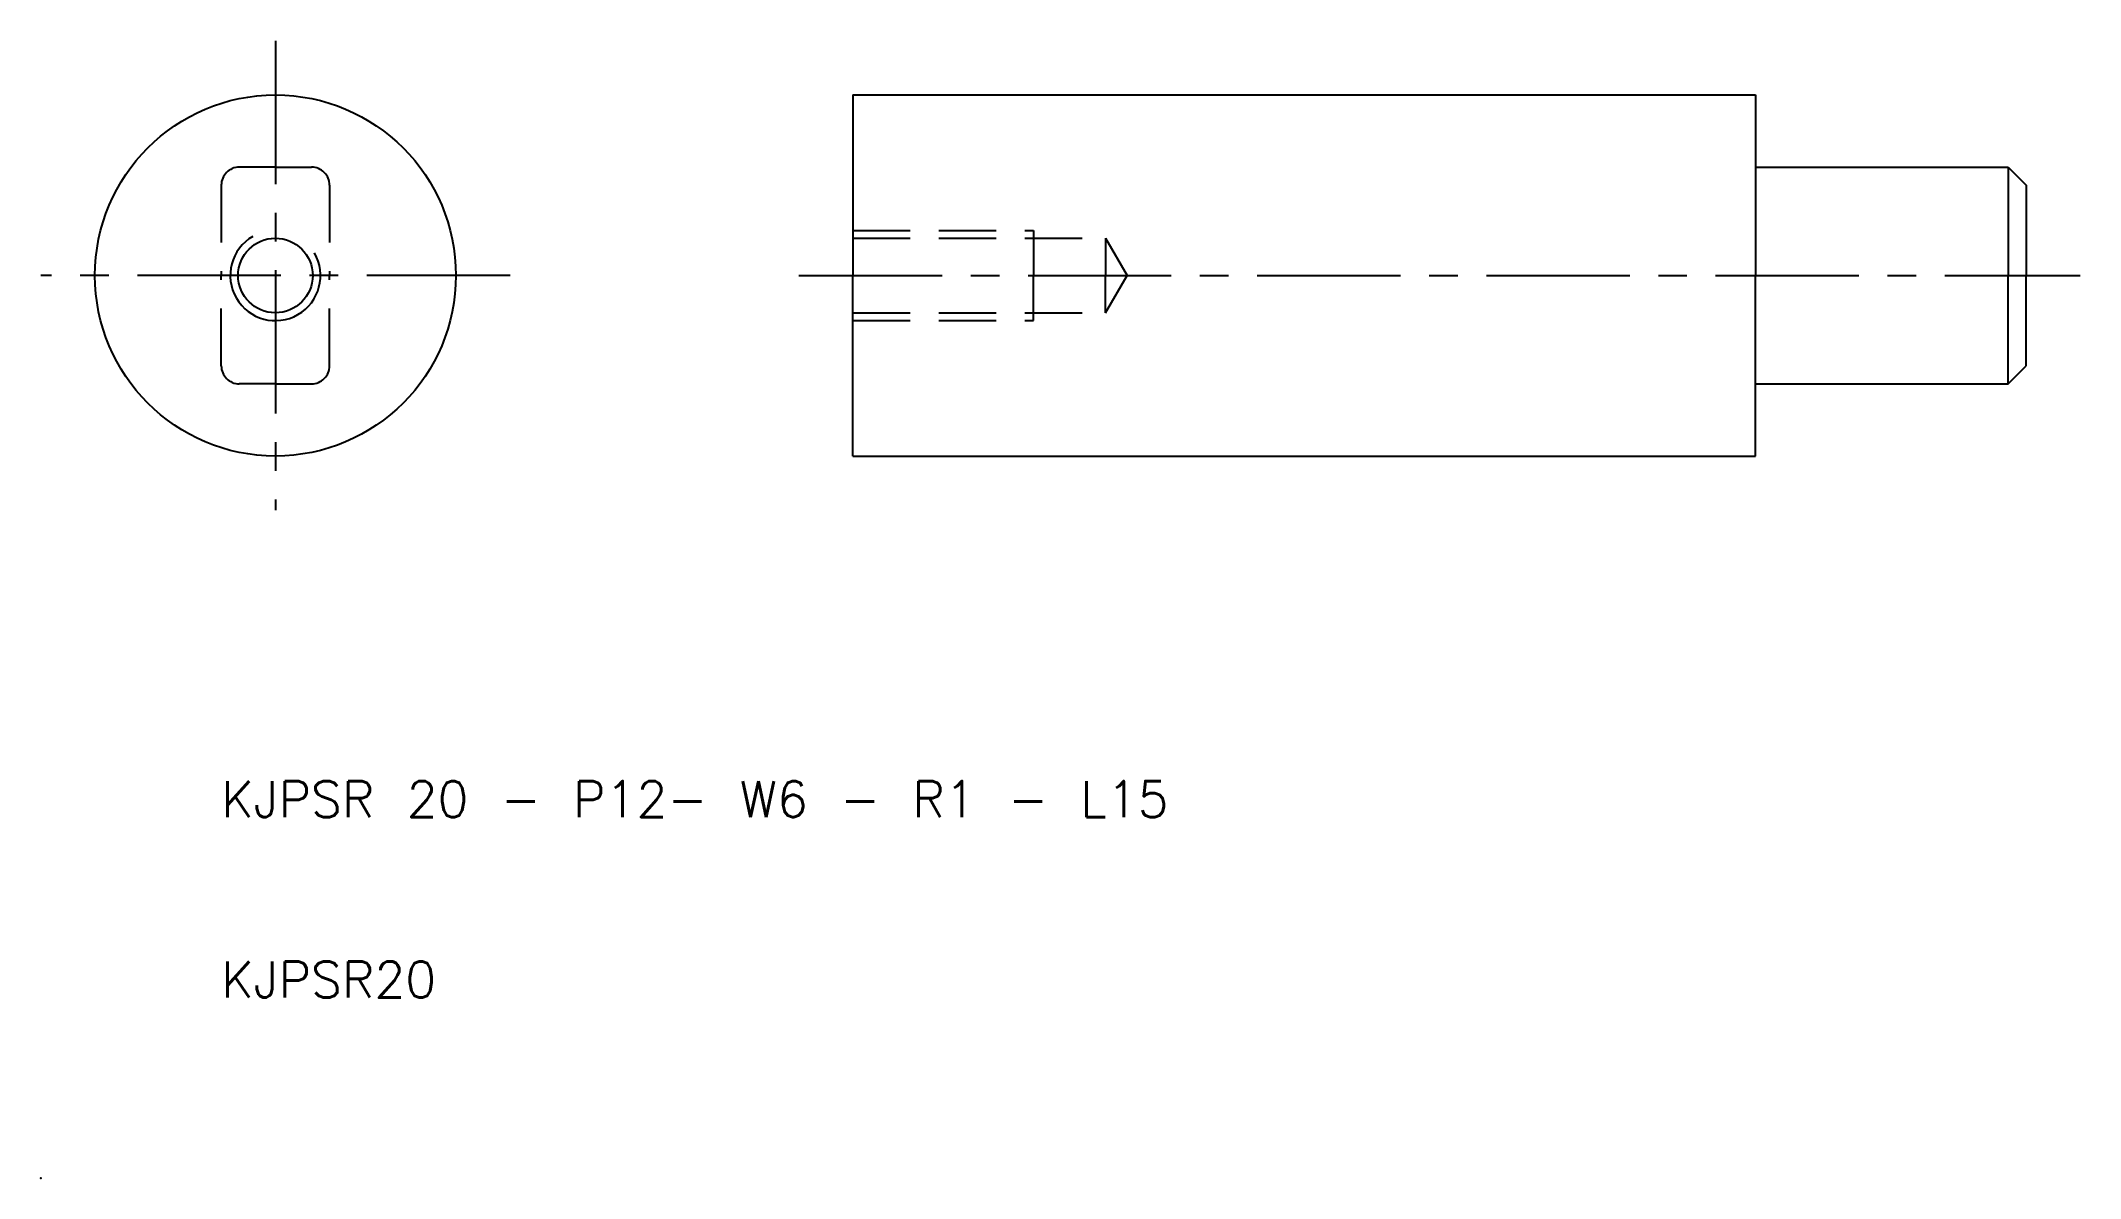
# Model space of a CAD drawing. Extents: x 0 to 113, y 0 to 63.
import ezdxf

# ---------------------------------------------------------------- set-up
doc = ezdxf.new("R2010")
doc.units = 0
doc.header["$LTSCALE"] = 0.25
doc.linetypes.add('CENTER', pattern=[50.8, 31.75, -6.35, 6.35, -6.35])
doc.linetypes.add('DASHED', pattern=[19.05, 12.7, -6.35])
doc.layers.get('0').update_dxf_attribs({"linetype": 'CONTINUOUS'})
doc.layers.add('CENTER', color=1, linetype='CENTER')
doc.styles.get("Standard").update_dxf_attribs({"font": 'txt.shx'})

msp = doc.modelspace()

# ---------------------------------------------------------------- linework, layer by layer
for p, q in [((45, 60), (95, 60)), ((45, 60), (45, 50)), ((95, 60), (95, 56)), ((95, 56), (95, 50)), ((95, 56), (109, 56)), ((109, 56), (110, 55)), ((109, 56), (109, 50)), ((110, 55), (110, 50)), ((45, 40), (45, 50)), ((95, 44), (95, 50)), ((109, 44), (109, 50)), ((110, 45), (110, 50)), ((109, 44), (110, 45)), ((95, 44), (109, 44)), ((95, 40), (95, 44)), ((45, 40), (95, 40))]:
    msp.add_line(p, q)
at = {"color": 3, "linetype": 'DASHED'}
for p, q in [((13, 56), (11, 56)), ((13, 56), (15, 56)), ((10, 55), (10, 50)), ((16, 55), (16, 50)), ((45, 52.5), (55, 52.5)), ((45, 52.066), (59, 52.066)), ((55, 52.5), (55, 50)), ((59, 52.066), (59, 50)), ((59, 52.066), (60.193, 50)), ((10, 45), (10, 50)), ((16, 45), (16, 50)), ((55, 47.5), (55, 50)), ((59, 47.934), (60.193, 50)), ((59, 47.934), (59, 50)), ((45, 47.934), (59, 47.934)), ((45, 47.5), (55, 47.5)), ((13, 44), (11, 44)), ((13, 44), (15, 44))]:
    msp.add_line(p, q, dxfattribs=at)
for radius in [10, 2.066]:
    msp.add_circle((13, 50), radius)
for centre, start, end in [((11, 55), 90, 180), ((15, 55), 0, 90), ((11, 45), 180, 270), ((15, 45), 270, 0)]:
    msp.add_arc(centre, 1, start, end, dxfattribs=at)
at = {"color": 3}
msp.add_arc((13, 50), 2.5, 120, 30, dxfattribs=at)
msp.add_point((0, 0))
at = {"layer": 'CENTER', "color": 1, "linetype": 'CENTER'}
for p, q in [((13, 63), (13, 37)), ((26, 50), (0, 50)), ((42, 50), (113, 50))]:
    msp.add_line(p, q, dxfattribs=at)

# ---------------------------------------------------------------- texts
for s, p in [('KJPSR 20 - P12- W6 - R1 - L15', (10, 20)), ('KJPSR20', (10, 10))]:
    msp.add_text(s, height=2).set_placement(p)

doc.saveas('drawing.dxf')
